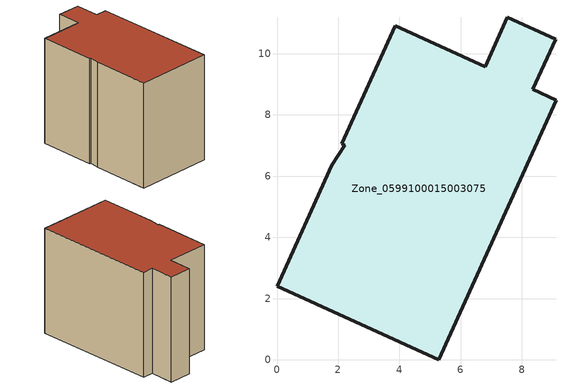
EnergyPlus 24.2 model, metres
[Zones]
Zone_0599100015003075
 floor ground (C_G): 2.22,7.01 2.12,7.06 3.87,10.91 6.8,9.58 7.53,11.19 9.1,10.48 8.35,8.83 9.12,8.48 5.29,0 0,2.4 1.8,6.35 z0.79
 wall outside (C_F): 8.35,8.83 9.1,10.48 7.53,11.19 6.8,9.58 3.87,10.91 2.12,7.06 2.22,7.01 1.8,6.35 0,2.4 5.29,0 9.12,8.48 8.35,8.83 z0.79:8.76
 roof outside (C_R): 2.12,7.06 2.22,7.01 1.8,6.35 0,2.4 5.29,0 9.12,8.48 8.35,8.83 9.1,10.48 7.53,11.19 6.8,9.58 3.87,10.91 z8.76
[BUILDING]
Pand.0599100015003075: North Axis=0; Terrain=City; Loads Convergence Tolerance Value=0.04; Temperature Convergence Tolerance Value=0.4; Solar Distribution=FullExterior; Maximum Number of Warmup Days=25; Minimum Number of Warmup Days=1
[Site:Location]
Rotterdam.The.Hague.AP_ZH_NLD Design_Conditions: Latitude=51.96; Longitude=4.45; Time Zone=1; Elevation=-4.5
[SITE:GROUNDTEMPERATURE:BUILDINGSURFACE]
18, 18, 18, 18, 18, 18, 18, 18, 18, 18, 18, 18
[MATERIAL] Thermal Absorptance=0.9; Solar Absorptance=0.7; Visible Absorptance=0.7
Name | Roughness | Thickness | Conductivity | Density | Specific Heat
G.TC.1965-1974 | MediumSmooth | 0.15 | 0.882353 | 540 | 1210
F.TC.1965-1974 | Rough | 0.3 | 0.697674 | 1920 | 840
R.TC.1965-1974 | MediumRough | 0.2 | 0.232558 | 1500 | 1000
[CONSTRUCTION]
C_G: G.TC.1965-1974
C_F: F.TC.1965-1974
C_R: R.TC.1965-1974
[ZONE]
Zone_0599100015003075: Type=1; Multiplier=1; Ceiling Height=Autocalculate; Volume=Autocalculate; Floor Area=autocalculate; Part of Total Floor Area=Yes
[ZONEINFILTRATION:DESIGNFLOWRATE]
Infil_Zone_0599100015003075: Zone or ZoneList or Space or SpaceList=Zone_0599100015003075; Schedule=AlwaysOn; Design Flow Rate Calculation Method=Flow/Area; Flow Rate per Floor Area=0.003; Constant Term Coefficient=1; Temperature Term Coefficient=0; Velocity Term Coefficient=0; Velocity Squared Term Coefficient=0
[HVACTEMPLATE:ZONE:IDEALLOADSAIRSYSTEM]
Zone_0599100015003075: Maximum Heating Supply Air Temperature=50; Minimum Cooling Supply Air Temperature=13; Maximum Heating Supply Air Humidity Ratio=0.0156; Minimum Cooling Supply Air Humidity Ratio=0.0077; Heating Limit=NoLimit; Cooling Limit=NoLimit; Dehumidification Control Type=ConstantSensibleHeatRatio; Cooling Sensible Heat Ratio=0.7; Dehumidification Setpoint=60; Humidification Control Type=None; Humidification Setpoint=30; Outdoor Air Method=None; Outdoor Air Flow Rate per Person=0.00944; Outdoor Air Flow Rate per Zone Floor Area=0; Outdoor Air Flow Rate per Zone=0; Demand Controlled Ventilation Type=None; Outdoor Air Economizer Type=NoEconomizer; Heat Recovery Type=None; Sensible Heat Recovery Effectiveness=0.7; Latent Heat Recovery Effectiveness=0.65
[ZONECONTROL:THERMOSTAT]
ThermostatControl_Zone_0599100015003075: Zone or ZoneList=Zone_0599100015003075; Control Type Schedule=DualSetpointControlType; Control 1=Thermostat_Zone_0599100015003075; Temperature Difference Between Cutout And Setpoint=0
[THERMOSTATSETPOINT:DUALSETPOINT]
Thermostat_Zone_0599100015003075: Heating Setpoint Temperature Schedule=HeatingSetpoint_Zone_0599100015003075; Cooling Setpoint Temperature Schedule=CoolingSetpoint_Zone_0599100015003075
[SCHEDULE:COMPACT]
HeatingSetpoint_Zone_0599100015003075: Through: 12/31, For: AllDays, Until: 24:00, 21
CoolingSetpoint_Zone_0599100015003075: Through: 12/31, For: AllDays, Until: 24:00, 24
DualSetpointControlType: Through: 12/31, For: AllDays, Until: 24:00, 4
AlwaysOn: Through: 12/31, For: AllDays, Until: 24:00, 1
